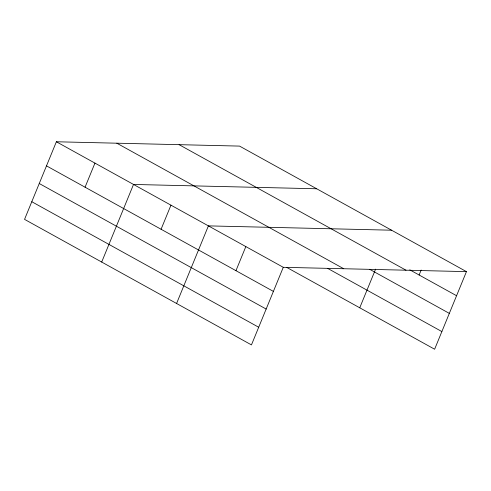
<?xml version="1.0" encoding="UTF-8"?>
<svg xmlns="http://www.w3.org/2000/svg" width="491" height="491" viewBox="0 0 491 491"><rect width="100%" height="100%" fill="white"/><g stroke="black" fill="none" stroke-linecap="round" stroke-linejoin="round"><path stroke-width="0.74" d="M466.45 271.633L239.547 146.097L56.373 141.77L24.55 219.367L251.453 344.903L283.276 267.307L466.45 271.633L434.627 349.23L286.873 267.485M85.066 187.206L94.947 163.11M101.698 262.053L133.521 184.45L316.695 188.777M161.079 229.26L170.96 205.164M176.576 303.481L208.399 225.878L391.572 230.205M235.956 270.688L245.838 246.592M359.743 307.802L375.609 269.129M419.13 275.009L421.161 270.05M409.77 269.829L456.569 295.723M179.098 144.667L406.002 270.203M369.772 269.363L449.326 313.381M116.821 143.2L343.725 268.73M327.546 268.325L441.863 331.572M56.373 141.77L283.276 267.307M46.492 165.86L273.395 291.396M39.255 183.517L266.159 309.054M31.792 201.715L258.696 327.245"/></g></svg>
